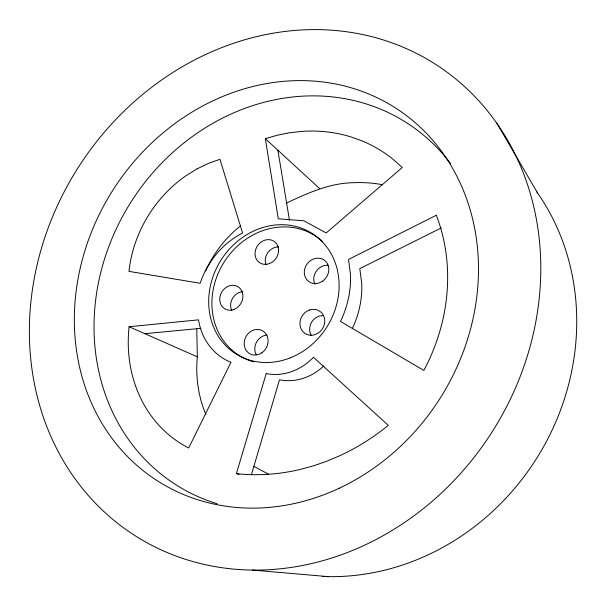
<?xml version="1.0" encoding="UTF-8"?>
<svg xmlns="http://www.w3.org/2000/svg" width="607" height="607" viewBox="0 0 607 607"><rect width="100%" height="100%" fill="white"/><g stroke="black" fill="none" stroke-linecap="round" stroke-linejoin="round"><path stroke-width="0.91" d="M251.404 474.659L279.516 379.8A52.892 47.217 -59.7 0 0 323.827 365.9M441.281 227.898L359.792 268.613L361.734 283.507A89.138 78.553 -57.7 0 1 352.439 328.296M286.14 203.208C307.332 193.322 329.108 183.185 352.94 182.73A143.169 130.042 -55.9 0 1 382.607 184.733M265.312 138.662L277.331 135.217L289.516 132.781L301.793 131.393A160.734 141.833 -56.1 0 1 350.118 136.643L361.575 140.695A160.734 141.833 -56.1 0 1 393.033 159.269L402.259 167.502L326.171 232.967L303.932 220.789L278.287 218.816L265.312 138.662L319.699 188.648M129.101 326.733L198.527 319.851A65.799 57.559 -59.1 0 0 230.963 362.318L188.671 448.004A135.687 118.889 -61.3 0 1 129.101 326.733L197.328 356.848A120.937 109.161 -61.8 0 0 205.932 414.627M144.868 333.698L200.856 328.326M323.569 315.534L318.85 316.126L315.906 317.62A13.088 11.814 -58.2 0 0 311.11 335.254M252.375 570.079L328.463 576.65M237.261 473.9L239.037 474.363M253.764 466.358L268.635 474.242M496.943 123.441L537.582 193.011M277.892 150.217L289.471 220.273M196.759 328.508L197.328 356.848M205.659 271.041A105.884 93.956 -57.7 0 1 240.721 225.774M217.306 503.825A214.628 189.672 -57.7 0 1 135.809 194.741A214.628 189.672 -57.7 0 1 450.667 163.662M253.696 361.871A70.867 62.362 -57.7 0 1 222.147 265.365A70.867 62.362 -57.7 0 1 322.196 241.252M256.139 354.587A12.884 11.419 -62.5 0 1 266.89 335.087M231.897 310.792A12.618 10.979 -59.9 0 1 242.443 291.709M265.98 264.705A12.656 11.032 -55.1 0 1 278.659 246.897M314.881 284.167A12.959 11.556 -53.6 0 1 316.399 271.033A12.959 11.556 -53.6 0 1 328.357 265.297M536.489 191.455A241.328 219.855 -57.7 0 1 545.071 443.983A241.328 219.855 -57.7 0 1 326.551 576.612M324.631 576.559A241.328 219.855 -57.7 0 1 322.712 576.491M266.215 373.586L236.366 473.672A214.916 187.457 -55.6 0 0 301.125 469.226L314.198 465.599L327.181 461.062L339.988 455.629A214.916 187.457 -55.6 0 0 388.29 425.355L313.47 357.28A54.273 48.128 -59.7 0 1 266.215 373.586M197.176 168.814L186.463 175.4A118.524 101.87 -57.7 0 0 128.957 271.367L200.135 283.294A79.062 69.418 -58.6 0 1 242.557 232.974L219.946 159.292L208.383 163.42L197.176 168.814M322.438 281.269L319.434 282.816A13.217 11.73 -53.7 0 1 304.934 276.299A13.217 11.73 -53.7 0 1 311.581 259.902A13.217 11.73 -53.7 0 1 327.287 263.476L328.463 266.412A13.217 11.73 -53.7 0 1 322.438 281.269M309.365 310.018L306.368 311.55A13.354 11.996 -58.1 0 0 300.799 328.106A13.354 11.996 -58.1 0 0 315.245 334.548L318.273 333.031A13.354 11.996 -58.1 0 0 324.373 317.947L323.774 316.429A10.031 9.014 -57.8 0 0 319.988 311.467C317.051 309.069 312.871 308.895 309.365 310.018M436.319 215.25L348.562 259.439L350.505 274.683A91.437 80.01 -57.7 0 1 340.489 321.429L423.845 370.407A182.472 160.529 -57.7 0 0 436.319 215.25M339.29 488.203A221.214 193.899 -57.7 0 0 411.318 119.412A221.214 193.899 -57.7 0 0 78.66 275.51A221.214 193.899 -57.7 0 0 339.29 488.203M290.518 357.751A71.269 62.62 -57.7 0 0 320.2 239.704A71.269 62.62 -57.7 0 0 210.993 283.355A71.269 62.62 -57.7 0 0 290.518 357.751M261.769 352.872A13.149 11.594 -62.4 0 0 262.414 330.709A13.149 11.594 -62.4 0 0 244.189 343.175A13.149 11.594 -62.4 0 0 261.769 352.872M269.531 263.544A12.899 11.184 -55.2 0 0 275.373 242.383A12.899 11.184 -55.2 0 0 255.532 250.054A12.899 11.184 -55.2 0 0 269.531 263.544M233.915 309.441A12.868 11.131 -59.8 0 0 239.848 288.204A12.868 11.131 -59.8 0 0 220.265 295.586A12.868 11.131 -59.8 0 0 233.915 309.441M370.543 542.309A279.501 245.569 -57.7 0 0 451.107 75.268A279.501 245.569 -57.7 0 0 33.628 282.012A279.501 245.569 -57.7 0 0 370.543 542.309"/></g></svg>
